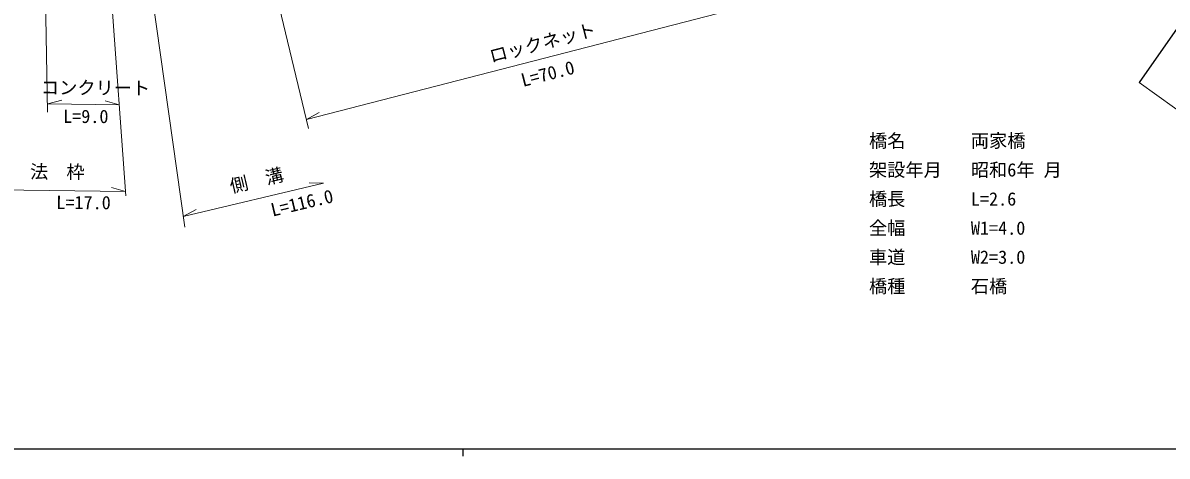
# Model space of a CAD drawing. Units: millimetres, scale not verified. Extents: x 40000 to 680000, y 20000 to 380000.
# Drawn here: x 207555 to 364762, y 204000 to 263575 of the extents above; entities that cross this region are included whole.
import ezdxf
from ezdxf.enums import TextEntityAlignment as Align

# ---------------------------------------------------------------- set-up
doc = ezdxf.new("R2010")
doc.units = ezdxf.units.MM
doc.header["$LTSCALE"] = 1000
for name, color, linetype, lineweight in [('M-BMK-SRVR', 3, 'Continuous', 25), ('M-STR-HTXT', 7, 'Continuous', 13), ('M-TTL-BAND', 7, 'Continuous', 25)]:
    doc.layers.add(name, color=color, linetype=linetype, lineweight=lineweight)
doc.layers.add('M-STR-STR1', color=1, linetype='Continuous')
doc.styles.add('ＭＳ ゴシック', font='')
doc.styles.get('ＭＳ ゴシック').set_extended_font_data('MS Gothic')

msp = doc.modelspace()

# ---------------------------------------------------------------- linework, layer by layer
at = {"layer": 'M-BMK-SRVR'}
msp.add_lwpolyline([(400144, 311413), (377463, 279071), (360943, 255390)], dxfattribs=at)
at = {"layer": 'M-STR-HTXT'}
for p, q in [((223473, 280433), (229800, 235488)), ((239550, 279343), (246791, 249056)), ((219585, 268973), (221695, 239782)), ((210630, 267642), (210940, 251274)), ((246500, 250274), (310316, 266770)), ((360943, 255390), (377028, 243708)), ((210969, 252445), (212907, 252939)), ((210969, 252445), (220788, 252327)), ((220788, 252327), (218863, 252868)), ((246500, 250274), (248240, 251258)), ((201326, 240649), (221650, 240406)), ((221650, 240406), (219725, 240947)), ((229591, 236971), (248877, 241544)), ((248877, 241544), (246878, 241602)), ((229591, 236971), (231351, 237920))]:
    msp.add_line(p, q, dxfattribs=at)
at = {"layer": 'M-TTL-BAND'}
for p, q in [((40000, 205000), (579000, 205000)), ((268000, 205000), (268000, 204000))]:
    msp.add_line(p, q, dxfattribs=at)

# ---------------------------------------------------------------- texts
at = {"layer": 'M-STR-HTXT', "style": 'ＭＳ ゴシック'}
for s, rotation, p in [('ロックネット', 14.634, (278943, 260853)), ('L=70.0', 14.519, (279661, 256587)), ('L=9.0', 359.676, (216197, 250723)), ('L=116.0', 13.315, (245897, 238829)), ('L=17.0', 359.676, (215891, 238877))]:
    msp.add_text(s, height=1833, rotation=rotation, dxfattribs=at).set_placement(p, align=Align.MIDDLE_CENTER)
for s, rotation, p in [('コンクリート', 359.676, (210030, 253229)), ('法\u3000枠', 359.676, (208530, 241657)), ('側\u3000溝', 13.315, (236354, 239649))]:
    msp.add_text(s, height=1833, rotation=rotation, dxfattribs=at).set_placement(p, align=Align.BOTTOM_LEFT)
at = {"layer": 'M-STR-STR1', "style": 'ＭＳ ゴシック'}
for s, p in [('橋名', (323799, 245897)), ('両家橋', (337799, 245897)), ('架設年月', (323799, 241897)), ('昭和6年 月', (337799, 241897)), ('橋長', (323799, 237897)), ('L=2.6', (337799, 237897)), ('全幅', (323799, 233897)), ('W1=4.0', (337799, 233897)), ('車道', (323799, 229897)), ('W2=3.0', (337799, 229897)), ('橋種', (323799, 225897)), ('石橋', (337799, 225897))]:
    msp.add_text(s, height=1833, dxfattribs=at).set_placement(p, align=Align.BOTTOM_LEFT)

doc.saveas('drawing.dxf')
